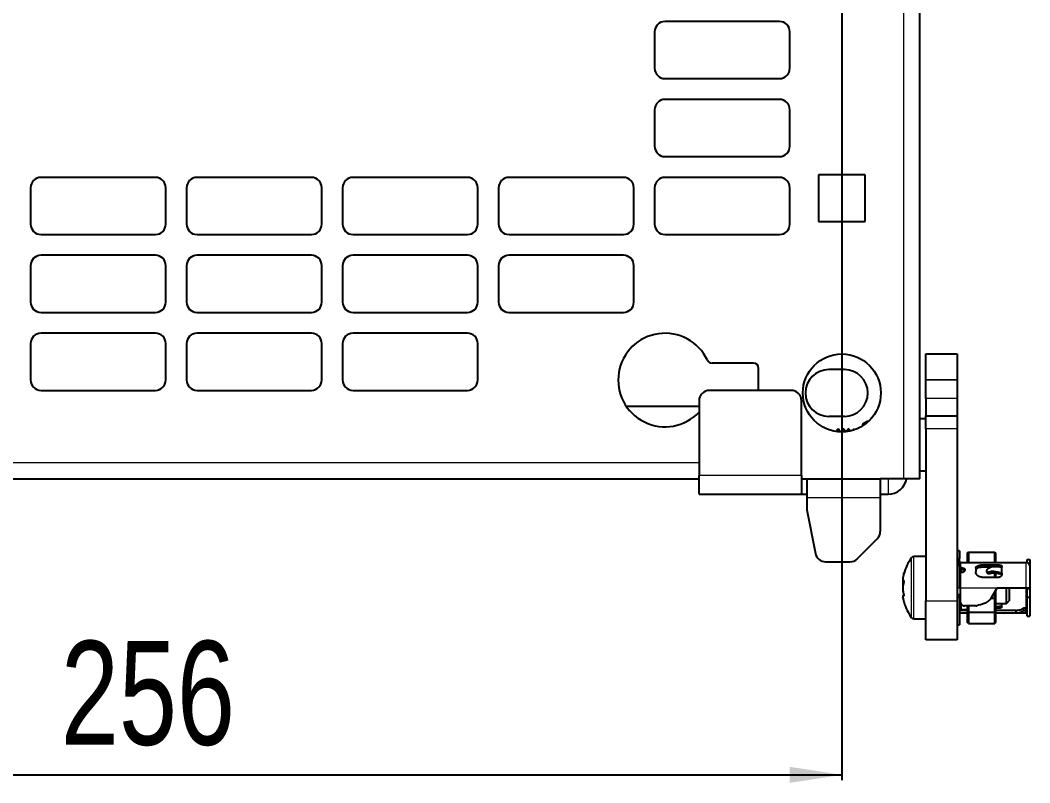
# Model space of a CAD drawing. Header units: millimetres. Extents: x -415 to 617, y -456 to 1988.
# Drawn here: x -196.9 to -2.7, y -301.2 to -154.4 of the extents above; entities that cross this region are included whole.
import ezdxf

# ---------------------------------------------------------------- set-up
doc = ezdxf.new("R2010")
doc.units = ezdxf.units.MM
doc.layers.add('FORMAT', color=7, linetype='Continuous')
doc.styles.add('SLDTEXTSTYLE0', font='TXT', dxfattribs={"width": 0.75})
doc.dimstyles.new('SLDDIMSTYLE0', dxfattribs={"dimtxt": 20, "dimasz": 10, "dimexe": 0, "dimexo": 0.0625, "dimgap": 5, "dimtad": 2, "dimdec": 1, "dimrnd": 1e-09, "dimzin": 12, "dimdsep": 46, "dimtxsty": 'SLDTEXTSTYLE0', "dimsah": 1, "dimcen": 0.09, "dimadec": 0, "dimazin": 3, "dimtfac": 1, "dimtofl": 0, "dimtmove": 0, "dimatfit": 3, "dimfxl": 0, "dimfrac": 2, "dimtolj": 1, "dimtzin": 12, "dimarcsym": 0})

# ---------------------------------------------------------------- blocks, each defined once
blk = doc.blocks.new('_D_4')
at = {"layer": 'FORMAT'}
for p, q in [((-294.86, 798.83), (-294.86, -300.66)), ((-38.86, 798.83), (-38.86, -300.66)), ((-294.86, -299.66), (-38.86, -299.66))]:
    blk.add_line(p, q, dxfattribs=at)
for points in [[(-294.86, -299.66), (-284.86, -301.2), (-284.86, -298.12)], [(-38.86, -299.66), (-48.86, -298.12), (-48.86, -301.2)]]:
    blk.add_solid(points, dxfattribs=at)
at = {"layer": 'FORMAT', "insert": (-189.03, -273.88), "char_height": 20, "attachment_point": 1, "style": 'SLDTEXTSTYLE0'}
blk.add_mtext('256', dxfattribs=at)

msp = doc.modelspace()

# ---------------------------------------------------------------- linework, layer by layer
at = {"color": 8, "linetype": 'Continuous', "lineweight": 18}
for p, q in [((-26.96, -242.66), (-26.96, 1840.34)), ((-22.71, -223.66), (-16.71, -223.66)), ((-16.71, -223.66), (-22.71, -223.66)), ((-16.71, -227.2), (-22.71, -227.2)), ((-16.71, -233.05), (-22.71, -233.05)), ((-266.91, -239.57), (-66.31, -239.57)), ((-46.61, -242.06), (-66.31, -242.06)), ((-29.96, -242.66), (-29.96, -245.66)), ((-45.61, -246.26), (-31.46, -246.26)), ((-25.48, -269.43), (-25.48, -257.89)), ((-25.04, -269.66), (-25.04, -257.66)), ((-16.01, -258.81), (-16.01, -259.81)), ((-15.76, -260.21), (-15.76, -259.81)), ((-11.91, -259.26), (-11.91, -259.72)), ((-8.61, -259.72), (-8.61, -259.26)), ((-3.41, -263.66), (-3.41, -258.81)), ((-16.01, -260.71), (-16.01, -263.66)), ((-16.01, -263.66), (-9.01, -263.66)), ((-3.41, -267.6), (-3.41, -263.66)), ((-22.71, -266.16), (-16.71, -266.16)), ((-16.01, -267.11), (-16.01, -268.01))]:
    msp.add_line(p, q, dxfattribs=at)
at = {"color": 7, "linetype": 'Continuous', "lineweight": 25}
for p, q in [((-23.86, -242.66), (-23.86, 1840.34)), ((-50.86, -154.66), (-72.86, -154.66)), ((-74.86, -156.66), (-74.86, -163.66)), ((-48.86, -163.66), (-48.86, -156.66)), ((-72.86, -165.66), (-50.86, -165.66)), ((-50.86, -169.66), (-72.86, -169.66)), ((-74.86, -171.66), (-74.86, -178.66)), ((-48.86, -178.66), (-48.86, -171.66)), ((-72.86, -180.66), (-50.86, -180.66)), ((-43.36, -184.16), (-43.36, -193.16)), ((-34.36, -184.16), (-43.36, -184.16)), ((-34.36, -193.16), (-34.36, -184.16)), ((-170.86, -184.66), (-192.86, -184.66)), ((-140.86, -184.66), (-162.86, -184.66)), ((-110.86, -184.66), (-132.86, -184.66)), ((-80.86, -184.66), (-102.86, -184.66)), ((-50.86, -184.66), (-72.86, -184.66)), ((-194.86, -186.66), (-194.86, -193.66)), ((-168.86, -193.66), (-168.86, -186.66)), ((-164.86, -186.66), (-164.86, -193.66)), ((-138.86, -193.66), (-138.86, -186.66)), ((-134.86, -186.66), (-134.86, -193.66)), ((-108.86, -193.66), (-108.86, -186.66)), ((-104.86, -186.66), (-104.86, -193.66)), ((-78.86, -193.66), (-78.86, -186.66)), ((-74.86, -186.66), (-74.86, -193.66)), ((-48.86, -193.66), (-48.86, -186.66)), ((-43.36, -193.16), (-34.36, -193.16)), ((-192.86, -195.66), (-170.86, -195.66)), ((-162.86, -195.66), (-140.86, -195.66)), ((-132.86, -195.66), (-110.86, -195.66)), ((-102.86, -195.66), (-80.86, -195.66)), ((-72.86, -195.66), (-50.86, -195.66)), ((-170.86, -199.66), (-192.86, -199.66)), ((-140.86, -199.66), (-162.86, -199.66)), ((-110.86, -199.66), (-132.86, -199.66)), ((-80.86, -199.66), (-102.86, -199.66)), ((-194.86, -201.66), (-194.86, -208.66)), ((-168.86, -208.66), (-168.86, -201.66)), ((-164.86, -201.66), (-164.86, -208.66)), ((-138.86, -208.66), (-138.86, -201.66)), ((-134.86, -201.66), (-134.86, -208.66)), ((-108.86, -208.66), (-108.86, -201.66)), ((-104.86, -201.66), (-104.86, -208.66)), ((-78.86, -208.66), (-78.86, -201.66)), ((-192.86, -210.66), (-170.86, -210.66)), ((-162.86, -210.66), (-140.86, -210.66)), ((-132.86, -210.66), (-110.86, -210.66)), ((-102.86, -210.66), (-80.86, -210.66)), ((-170.86, -214.66), (-192.86, -214.66)), ((-140.86, -214.66), (-162.86, -214.66)), ((-110.86, -214.66), (-132.86, -214.66)), ((-194.86, -216.66), (-194.86, -223.66)), ((-168.86, -223.66), (-168.86, -216.66)), ((-164.86, -216.66), (-164.86, -223.66)), ((-138.86, -223.66), (-138.86, -216.66)), ((-134.86, -216.66), (-134.86, -223.66)), ((-108.86, -223.66), (-108.86, -216.66)), ((-22.71, -218.66), (-16.71, -218.66)), ((-22.71, -223.66), (-22.71, -218.66)), ((-16.71, -218.66), (-16.71, -223.66)), ((-55.86, -220.42), (-63.81, -220.42)), ((-54.86, -225.66), (-54.86, -221.42)), ((-38.36, -221.66), (-41.36, -221.66)), ((-22.71, -227.2), (-22.71, -223.66)), ((-22.71, -223.66), (-22.71, -223.66)), ((-16.71, -223.66), (-16.71, -227.2)), ((-16.71, -223.66), (-16.71, -223.66)), ((-192.86, -225.66), (-170.86, -225.66)), ((-162.86, -225.66), (-140.86, -225.66)), ((-132.86, -225.66), (-110.86, -225.66)), ((-48.61, -225.66), (-64.31, -225.66)), ((-80.34, -228.67), (-66.31, -228.67)), ((-66.31, -227.66), (-66.31, -242.06)), ((-46.61, -242.06), (-46.61, -227.66)), ((-22.71, -227.2), (-22.71, -230.55)), ((-16.71, -227.2), (-16.71, -230.55)), ((-38.36, -230.66), (-41.36, -230.66)), ((-22.71, -230.55), (-16.71, -230.55)), ((-22.71, -233.05), (-22.71, -230.55)), ((-16.71, -230.55), (-16.71, -233.05)), ((-34, -231.66), (-34.86, -232.16)), ((-34.86, -232.16), (-34.86, -232.5)), ((-33.76, -231.66), (-34, -231.66)), ((-34, -231.66), (-34, -231.87)), ((-22.71, -231.16), (-23.86, -231.16)), ((-39.61, -233.16), (-39.86, -233.41)), ((-39.86, -233.41), (-39.86, -233.59)), ((-39.49, -233.16), (-39.61, -233.16)), ((-39.61, -233.16), (-39.61, -233.62)), ((-39.15, -233.65), (-39.49, -233.16)), ((-39.49, -233.16), (-39.49, -233.63)), ((-38.63, -233.16), (-38.98, -233.66)), ((-38.49, -233.16), (-38.63, -233.16)), ((-38.63, -233.16), (-38.63, -233.66)), ((-38.16, -233.63), (-38.49, -233.16)), ((-38.49, -233.16), (-38.49, -233.65)), ((-37.63, -233.16), (-37.94, -233.6)), ((-37.49, -233.16), (-37.63, -233.16)), ((-37.63, -233.16), (-37.63, -233.56)), ((-37.26, -233.49), (-37.49, -233.16)), ((-37.49, -233.16), (-37.49, -233.53)), ((-36.63, -233.16), (-36.77, -233.36)), ((-36.49, -233.16), (-36.63, -233.16)), ((-36.63, -233.16), (-36.63, -233.32)), ((-36.43, -233.25), (-36.49, -233.16)), ((-36.49, -233.16), (-36.49, -233.27)), ((-22.71, -233.05), (-22.71, -266.16)), ((-16.71, -233.05), (-16.71, -266.16)), ((-266.91, -242.67), (-66.31, -242.67)), ((-66.31, -245.66), (-66.31, -242.06)), ((-46.61, -242.06), (-46.61, -245.66)), ((-46.61, -242.66), (-45.61, -242.66)), ((-45.61, -242.66), (-45.61, -246.26)), ((-45.61, -242.66), (-31.46, -242.66)), ((-26.96, -242.66), (-31.46, -242.66)), ((-31.46, -242.66), (-31.46, -246.26)), ((-23.86, -242.66), (-26.96, -242.66)), ((-23.86, -241.16), (-22.71, -241.16)), ((-66.31, -245.66), (-46.61, -245.66)), ((-46.61, -245.66), (-45.61, -245.66)), ((-45.61, -246.26), (-45.61, -248.66)), ((-31.46, -245.66), (-29.96, -245.66)), ((-31.46, -246.26), (-31.46, -252.83)), ((-45.61, -248.66), (-43.93, -257.05)), ((-35.88, -258.07), (-32.05, -254.24)), ((-22.71, -257.66), (-25.04, -257.66)), ((-16.21, -256.56), (-16.71, -256.56)), ((-16.71, -258.03), (-16.21, -258.03)), ((-16.21, -256.56), (-16.21, -258.03)), ((-16.21, -259.34), (-16.21, -258.03)), ((-14.71, -256.95), (-14.51, -256.81)), ((-14.71, -258.81), (-14.71, -256.95)), ((-14.51, -256.81), (-14.51, -258.81)), ((-14.51, -256.81), (-9.43, -256.81)), ((-9.43, -258.81), (-9.43, -256.81)), ((-9.43, -256.81), (-9.31, -257.04)), ((-9.31, -257.04), (-9.31, -258.81)), ((-41.97, -258.66), (-37.29, -258.66)), ((-16.71, -259.34), (-16.21, -259.34)), ((-16.21, -259.34), (-16.21, -263.66)), ((-16.01, -258.81), (-5.41, -258.81)), ((-15.76, -259.81), (-16.01, -259.81)), ((-13.11, -259.91), (-13.11, -260.59)), ((-11.91, -259.26), (-8.61, -259.26)), ((-10.19, -259.72), (-11.91, -259.72)), ((-8.11, -259.5), (-8.11, -259.71)), ((-8.11, -260.84), (-8.11, -259.71)), ((-5.41, -258.81), (-3.41, -258.81)), ((-3.21, -258.23), (-2.71, -258.23)), ((-3.21, -258.84), (-3.21, -258.23)), ((-2.71, -258.23), (-2.71, -259.51)), ((-2.71, -259.51), (-2.71, -263.66)), ((-15.91, -260.66), (-16.17, -260.66)), ((-15.76, -260.21), (-16.01, -260.21)), ((-15.76, -260.71), (-16.01, -260.71)), ((-15.91, -260.71), (-15.91, -260.21)), ((-15.21, -260.17), (-15.21, -260.29)), ((-11.91, -261.61), (-8.61, -261.61)), ((-11.04, -260.47), (-11.04, -260.44)), ((-10.99, -260.6), (-10.76, -260.9)), ((-9.43, -261.61), (-9.43, -260.84)), ((-9.31, -260.89), (-9.31, -261.61)), ((-8.11, -260.84), (-8.11, -261.17)), ((-16.21, -263.66), (-16.71, -263.66)), ((-16.21, -263.66), (-16.01, -263.66)), ((-16.01, -266.41), (-16.01, -263.66)), ((-10.17, -265.66), (-9.01, -263.66)), ((-9.01, -263.66), (-3.41, -263.66)), ((-7.21, -263.79), (-7.21, -263.66)), ((-7.21, -266.66), (-7.21, -263.79)), ((-6.71, -263.66), (-6.71, -266.16)), ((-3.41, -263.66), (-2.71, -263.66)), ((-3.21, -263.79), (-3.21, -263.66)), ((-3.21, -263.79), (-2.71, -263.79)), ((-3.21, -265.48), (-3.21, -263.79)), ((-2.71, -263.66), (-2.71, -263.79)), ((-2.71, -263.79), (-2.71, -265.48)), ((-26.93, -265.19), (-27.07, -265.19)), ((-16.71, -264.97), (-16.21, -264.97)), ((-16.21, -265.5), (-16.71, -265.5)), ((-16.21, -264.97), (-16.21, -265.5)), ((-16.21, -265.1), (-16.01, -265.11)), ((-16.21, -265.5), (-16.21, -270.76)), ((-10.17, -265.66), (-9.43, -265.66)), ((-9.43, -265.66), (-9.43, -264.38)), ((-9.43, -268.35), (-9.43, -265.66)), ((-9.31, -265.66), (-9.43, -265.66)), ((-9.31, -264.18), (-9.31, -265.66)), ((-9.31, -265.66), (-9.31, -268.33)), ((-3.21, -265.48), (-2.71, -265.48)), ((-3.21, -269.09), (-3.21, -265.48)), ((-2.71, -265.48), (-2.71, -269.09)), ((-22.71, -273.66), (-22.71, -266.16)), ((-16.71, -266.16), (-16.71, -273.66)), ((-16.21, -266.66), (-15.97, -266.66)), ((-15.91, -267.11), (-16.01, -267.11)), ((-15.91, -267.81), (-15.91, -266.78)), ((-15.91, -267.81), (-14.71, -267.81)), ((-13.11, -267.16), (-15.26, -267.16)), ((-14.71, -268.34), (-14.71, -267.16)), ((-14.51, -267.16), (-14.51, -268.35)), ((-9.31, -266.66), (-7.21, -266.66)), ((-8.11, -267.2), (-9.31, -267.32)), ((-8.61, -267.6), (-9.31, -267.6)), ((-8.11, -267.2), (-8.11, -266.66)), ((-8.11, -267.36), (-8.11, -267.2)), ((-7.21, -266.66), (-6.71, -266.16)), ((-3.91, -267.6), (-3.91, -268.05)), ((-3.41, -267.6), (-3.91, -267.6)), ((-3.41, -268.05), (-3.41, -267.6)), ((-25.04, -269.66), (-22.71, -269.66)), ((-14.71, -268.01), (-16.01, -268.01)), ((-16.01, -268.51), (-14.71, -268.51)), ((-14.71, -270.37), (-14.71, -268.34)), ((-14.51, -268.35), (-14.71, -268.34)), ((-14.51, -268.35), (-14.51, -270.5)), ((-14.51, -268.35), (-9.43, -268.35)), ((-9.31, -268.33), (-9.43, -268.35)), ((-9.43, -270.5), (-9.43, -268.35)), ((-5.41, -268.01), (-9.31, -268.01)), ((-9.31, -268.33), (-9.31, -270.28)), ((-9.31, -268.51), (-5.41, -268.51)), ((-5.41, -268.01), (-5.41, -268.51)), ((-5.41, -268.51), (-3.41, -268.51)), ((-3.91, -268.05), (-3.41, -268.05)), ((-3.21, -269.09), (-2.71, -269.09)), ((-16.71, -270.76), (-16.21, -270.76)), ((-14.51, -270.5), (-14.71, -270.37)), ((-14.51, -270.5), (-9.43, -270.5)), ((-9.31, -270.28), (-9.43, -270.5)), ((-16.71, -273.66), (-22.71, -273.66))]:
    msp.add_line(p, q, dxfattribs=at)
at = {"color": 7, "linetype": 'Continuous', "lineweight": 25, "flags": 128}
for points in [[(-26.94, -260.97), (-27.01, -261.23), (-27.13, -261.74)], [(-16.21, -260.18), (-16.15, -260.2), (-16.01, -260.21)], [(-16.21, -260.58), (-16.21, -260.61), (-16.2, -260.63), (-16.18, -260.65), (-16.15, -260.67), (-16.12, -260.69), (-16.09, -260.7), (-16.05, -260.7), (-16.01, -260.71)], [(-15.91, -260.53), (-15.95, -260.62), (-15.97, -260.66)], [(-27.13, -265.57), (-27.01, -266.09), (-26.91, -266.48)], [(-16.21, -267.13), (-16.15, -267.12), (-16.01, -267.11)], [(-16.21, -268.04), (-16.15, -268.02), (-16.01, -268.01)], [(-3.41, -268.51), (-3.27, -268.5), (-3.21, -268.48)]]:
    msp.add_lwpolyline(points, dxfattribs=at)
at = {"color": 7, "linetype": 'Continuous', "lineweight": 25}
msp.add_circle((-38.86, -226.16), 7.5, dxfattribs=at)
for centre, radius, start, end in [((-72.86, -156.66), 2, 90, 180), ((-50.86, -156.66), 2, 0, 90), ((-72.86, -163.66), 2, 180, 270), ((-50.86, -163.66), 2, 270, 0), ((-72.86, -171.66), 2, 90, 180), ((-50.86, -171.66), 2, 0, 90), ((-72.86, -178.66), 2, 180, 270), ((-50.86, -178.66), 2, 270, 0), ((-192.86, -186.66), 2, 90, 180), ((-170.86, -186.66), 2, 0, 90), ((-162.86, -186.66), 2, 90, 180), ((-140.86, -186.66), 2, 0, 90), ((-132.86, -186.66), 2, 90, 180), ((-110.86, -186.66), 2, 0, 90), ((-102.86, -186.66), 2, 90, 180), ((-80.86, -186.66), 2, 0, 90), ((-72.86, -186.66), 2, 90, 180), ((-50.86, -186.66), 2, 0, 90), ((-192.86, -193.66), 2, 180, 270), ((-170.86, -193.66), 2, 270, 0), ((-162.86, -193.66), 2, 180, 270), ((-140.86, -193.66), 2, 270, 0), ((-132.86, -193.66), 2, 180, 270), ((-110.86, -193.66), 2, 270, 0), ((-102.86, -193.66), 2, 180, 270), ((-80.86, -193.66), 2, 270, 0), ((-72.86, -193.66), 2, 180, 270), ((-50.86, -193.66), 2, 270, 0), ((-192.86, -201.66), 2, 90, 180), ((-170.86, -201.66), 2, 0, 90), ((-162.86, -201.66), 2, 90, 180), ((-140.86, -201.66), 2, 0, 90), ((-132.86, -201.66), 2, 90, 180), ((-110.86, -201.66), 2, 0, 90), ((-102.86, -201.66), 2, 90, 180), ((-80.86, -201.66), 2, 0, 90), ((-192.86, -208.66), 2, 180, 270), ((-170.86, -208.66), 2, 270, 0), ((-162.86, -208.66), 2, 180, 270), ((-140.86, -208.66), 2, 270, 0), ((-132.86, -208.66), 2, 180, 270), ((-110.86, -208.66), 2, 270, 0), ((-102.86, -208.66), 2, 180, 270), ((-80.86, -208.66), 2, 270, 0), ((-192.86, -216.66), 2, 90, 180), ((-170.86, -216.66), 2, 0, 90), ((-162.86, -216.66), 2, 90, 180), ((-140.86, -216.66), 2, 0, 90), ((-132.86, -216.66), 2, 90, 180), ((-110.86, -216.66), 2, 0, 90), ((-72.86, -223.67), 9, 25.1507, 316.7004), ((-63.81, -219.42), 1, 205.1507, 270), ((-55.86, -221.42), 1, 0, 90), ((-41.36, -226.16), 4.5, 90, 270), ((-38.36, -226.16), 4.5, 270, 90), ((-192.86, -223.66), 2, 180, 270), ((-170.86, -223.66), 2, 270, 0), ((-162.86, -223.66), 2, 180, 270), ((-140.86, -223.66), 2, 270, 0), ((-132.86, -223.66), 2, 180, 270), ((-110.86, -223.66), 2, 270, 0), ((-64.31, -227.66), 2, 90, 180), ((-48.61, -227.66), 2, 0, 90), ((-29.96, -242.06), 3.6, 270, 350.4059), ((-33.46, -252.83), 2, 315, 360), ((-41.97, -256.66), 2, 191.3099, 270), ((-37.29, -256.66), 2, 270, 315), ((-17.31, -263.66), 10, 144.7485, 164.4243), ((-25.04, -258.2), 0.54, 90, 144.7485), ((-16.01, -258.61), 0.2, 180, 270), ((-16.03, -259.63), 0.183, 187.3339, 275.8124), ((-3.41, -259.51), 0.7, 360, 90), ((-17.31, -263.66), 10, 196.3891, 215.2515), ((-16.11, -266.74), 0.0996, 125.5332, 176.0721), ((-15.26, -266.41), 0.75, 180, 270), ((-13.11, -266.41), 0.75, 270, 285.0484), ((-3.41, -267.81), 0.2, 270, 360), ((-25.04, -269.12), 0.54, 215.2515, 270), ((-16.01, -268.71), 0.2, 90, 180)]:
    msp.add_arc(centre, radius, start, end, dxfattribs=at)
for points, knots in [([(-15.76, -259.81), (-15.7, -259.81), (-15.58, -259.82), (-15.41, -259.88), (-15.29, -259.97), (-15.22, -260.07), (-15.21, -260.14), (-15.21, -260.17)], [0, 0, 0, 0, 0.214393, 0.428789, 0.643061, 0.856854, 1, 1, 1, 1]), ([(-13.11, -259.91), (-13.1, -259.82), (-13.07, -259.66), (-12.87, -259.47), (-12.58, -259.34), (-12.24, -259.27), (-12.01, -259.27), (-11.91, -259.26)], [0, 0, 0, 0, 0.212833, 0.42585, 0.635542, 0.846587, 1, 1, 1, 1]), ([(-11.91, -259.72), (-12.05, -259.72), (-12.32, -259.73), (-12.68, -259.82), (-12.94, -259.98), (-13.09, -260.17), (-13.11, -260.31), (-13.11, -260.38)], [0, 0, 0, 0, 0.212875, 0.425767, 0.637937, 0.847353, 1, 1, 1, 1]), ([(-10.64, -259.93), (-10.68, -259.95), (-10.78, -260.01), (-10.91, -260.12), (-11, -260.25), (-11.03, -260.36), (-11.04, -260.42), (-11.04, -260.44)], [0, 0, 0, 0, 0.225867, 0.451734, 0.677598, 0.903479, 1, 1, 1, 1]), ([(-8.11, -259.71), (-8.61, -259.65), (-9.28, -259.56), (-10.18, -259.67), (-10.48, -259.84), (-10.64, -259.93)], [0, 0, 0, 0, 0.587693, 0.790818, 1, 1, 1, 1]), ([(-8.61, -259.26), (-8.56, -259.27), (-8.44, -259.27), (-8.29, -259.31), (-8.18, -259.36), (-8.12, -259.43), (-8.11, -259.48), (-8.11, -259.5)], [0, 0, 0, 0, 0.2144453, 0.4288931, 0.6432387, 0.8571881, 1, 1, 1, 1]), ([(-26.94, -260.97), (-26.94, -260.94), (-26.92, -260.9), (-26.91, -260.87), (-26.91, -260.86), (-26.91, -260.86), (-26.91, -260.87), (-26.92, -260.91), (-26.98, -261.12), (-27.07, -261.52), (-27.14, -261.96), (-27.13, -262.22), (-27.08, -262.29), (-27, -262.28), (-26.94, -262.3), (-26.92, -262.31), (-26.91, -262.35), (-26.91, -262.37), (-26.91, -262.4), (-26.92, -262.45), (-26.96, -262.63), (-27.04, -262.92), (-27.12, -263.3), (-27.14, -263.72), (-27.12, -264.22), (-27.04, -264.61), (-26.96, -264.94), (-26.93, -265.06), (-26.91, -265.12), (-26.91, -265.16), (-26.91, -265.18), (-26.92, -265.2), (-26.93, -265.23), (-27.01, -265.21), (-27.1, -265.16), (-27.14, -265.26), (-27.12, -265.55), (-27.05, -265.93), (-26.98, -266.22), (-26.95, -266.32), (-26.93, -266.39), (-26.92, -266.43), (-26.91, -266.45), (-26.91, -266.46), (-26.91, -266.46)], [0, 0, 0, 0, 0.010728, 0.015224, 0.018112, 0.020571, 0.023024, 0.027377, 0.040819, 0.103498, 0.166695, 0.204011, 0.256335, 0.314494, 0.327735, 0.341099, 0.344105, 0.346621, 0.34914, 0.352978, 0.363553, 0.410702, 0.470972, 0.507237, 0.543762, 0.627026, 0.651816, 0.664256, 0.66927, 0.671997, 0.674747, 0.677852, 0.683424, 0.704689, 0.788652, 0.828321, 0.868497, 0.946466, 0.965714, 0.977954, 0.986009, 0.994111, 0.997345, 1, 1, 1, 1]), ([(-27.12, -261.74), (-27.13, -261.77), (-27.14, -261.81), (-27.13, -261.8), (-27.13, -261.8)], [0, 0, 0, 0, 0.65651, 1, 1, 1, 1]), ([(-15.25, -260.43), (-15.27, -260.4), (-15.32, -260.33), (-15.46, -260.25), (-15.62, -260.21), (-15.72, -260.21), (-15.76, -260.21)], [0, 0, 0, 0, 0.252501, 0.531568, 0.811143, 1, 1, 1, 1]), ([(-15.21, -260.29), (-15.22, -260.33), (-15.23, -260.42), (-15.32, -260.55), (-15.46, -260.65), (-15.62, -260.7), (-15.72, -260.7), (-15.76, -260.71)], [0, 0, 0, 0, 0.214305, 0.42865, 0.642279, 0.856223, 1, 1, 1, 1]), ([(-11.91, -261.61), (-12.05, -261.6), (-12.32, -261.57), (-12.68, -261.39), (-12.94, -261.12), (-13.09, -260.84), (-13.11, -260.66), (-13.11, -260.59)], [0, 0, 0, 0, 0.213238, 0.42649, 0.63916, 0.849598, 1, 1, 1, 1]), ([(-11.04, -260.47), (-11.03, -260.5), (-11.02, -260.58), (-10.95, -260.66), (-10.84, -260.69), (-10.73, -260.69), (-10.66, -260.67), (-10.64, -260.66)], [0, 0, 0, 0, 0.225883, 0.451767, 0.67765, 0.903524, 1, 1, 1, 1]), ([(-10.76, -260.89), (-10.75, -260.91), (-10.74, -260.93), (-10.72, -260.94), (-10.72, -260.94)], [0, 0, 0, 0, 0.872289, 1, 1, 1, 1]), ([(-10.39, -260.97), (-10.43, -260.98), (-10.53, -261), (-10.65, -260.99), (-10.7, -260.96), (-10.72, -260.94)], [0, 0, 0, 0, 0.369126, 0.738256, 1, 1, 1, 1]), ([(-8.11, -260.84), (-8.61, -260.73), (-9.28, -260.59), (-10.18, -260.48), (-10.48, -260.6), (-10.64, -260.66)], [0, 0, 0, 0, 0.587693, 0.790818, 1, 1, 1, 1]), ([(-8.11, -261.13), (-8.54, -261.03), (-9.13, -260.9), (-9.95, -260.79), (-10.24, -260.91), (-10.39, -260.97)], [0, 0, 0, 0, 0.5666604, 0.7809048, 1, 1, 1, 1]), ([(-8.11, -261.17), (-8.12, -261.22), (-8.13, -261.31), (-8.21, -261.44), (-8.34, -261.55), (-8.48, -261.6), (-8.57, -261.61), (-8.61, -261.61)], [0, 0, 0, 0, 0.214373, 0.428779, 0.642592, 0.856666, 1, 1, 1, 1]), ([(-27.06, -262.13), (-27.06, -262.14), (-27.1, -262.35), (-27.14, -262.69), (-27.14, -263.08), (-27.11, -263.22), (-27.1, -263.28)], [0, 0, 0, 0, 0.033732, 0.504544, 0.782538, 1, 1, 1, 1]), ([(-27.12, -265.57), (-27.13, -265.56), (-27.14, -265.51), (-27.13, -265.52), (-27.13, -265.53)], [0, 0, 0, 0, 0.429774, 1, 1, 1, 1]), ([(-16.21, -265.37), (-16.21, -265.36), (-16.21, -265.34), (-16.19, -265.32), (-16.15, -265.3), (-16.08, -265.3), (-16.04, -265.31), (-16.01, -265.31)], [0, 0, 0, 0, 0.195302, 0.377541, 0.538909, 0.761383, 1, 1, 1, 1]), ([(-10.17, -265.66), (-10.34, -265.87), (-10.69, -266.32), (-11.67, -266.79), (-12.43, -267), (-12.92, -267.13)], [0, 0, 0, 0, 0.254027, 0.526591, 1, 1, 1, 1]), ([(-16.21, -266.43), (-16.21, -266.42), (-16.21, -266.4), (-16.19, -266.38), (-16.15, -266.35), (-16.08, -266.34), (-16.03, -266.33), (-16, -266.32)], [0, 0, 0, 0, 0.187462, 0.362386, 0.517277, 0.750642, 1, 1, 1, 1]), ([(-8.11, -267.36), (-8.12, -267.39), (-8.13, -267.45), (-8.21, -267.52), (-8.34, -267.57), (-8.48, -267.6), (-8.57, -267.6), (-8.61, -267.6)], [0, 0, 0, 0, 0.2142948, 0.4286301, 0.6422302, 0.856153, 1, 1, 1, 1]), ([(-5.41, -268.01), (-5.13, -267.98), (-4.63, -267.94), (-4.13, -267.7), (-3.91, -267.6)], [0, 0, 0, 0, 0.5598678, 1, 1, 1, 1]), ([(-5.41, -268.51), (-5.13, -268.48), (-4.63, -268.42), (-4.13, -268.16), (-3.91, -268.05)], [0, 0, 0, 0, 0.559911, 1, 1, 1, 1]), ([(-3.41, -268.51), (-3.41, -268.48), (-3.41, -268.42), (-3.41, -268.16), (-3.41, -268.05)], [0, 0, 0, 0, 0.559866, 1, 1, 1, 1])]:
    msp.add_open_spline(points, degree=3, knots=knots, dxfattribs=at)
at = {"color": 8, "linetype": 'Continuous', "lineweight": 18}
msp.add_open_spline([(-10.64, -260.66), (-10.59, -260.71), (-10.53, -260.8), (-10.44, -260.9), (-10.4, -260.95), (-10.39, -260.97)], degree=3, knots=[0, 0, 0, 0, 0.502362, 0.815418, 1, 1, 1, 1], dxfattribs=at)

# ---------------------------------------------------------------- dimensions: what is measured, and where the dimension line sits
at = {"layer": 'FORMAT'}
dim = msp.add_linear_dim(base=(-38.86, -299.66), p1=(-294.86, 798.84), p2=(-38.86, 798.84), angle=0, dimstyle='SLDDIMSTYLE0', dxfattribs=at)
dim.commit()
dim.dimension.update_dxf_attribs({"geometry": '_D_4', "text_midpoint": (-166.86, -299.66), "dimtype": 160})

doc.saveas('drawing.dxf')
